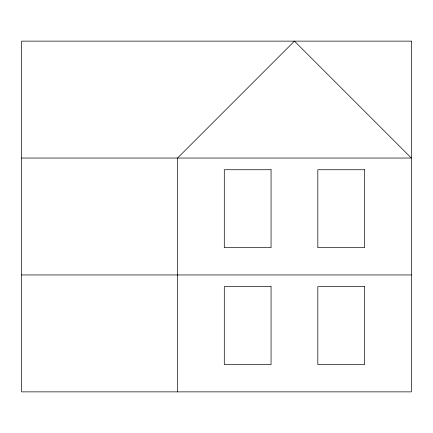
<?xml version="1.0" encoding="UTF-8"?>
<svg xmlns="http://www.w3.org/2000/svg" width="433" height="433" viewBox="0 0 433 433"><rect width="100%" height="100%" fill="white"/><g stroke="black" fill="none" stroke-linecap="round" stroke-linejoin="round"><path stroke-width="0.65" d="M21.65 158.045L411.35 158.045L294.44 41.135L177.53 158.045L177.53 391.865M21.65 274.955L411.35 274.955M411.35 41.135L21.65 41.135L21.65 391.865L411.35 391.865L411.35 41.135M271.058 169.736L224.294 169.736L224.294 247.676L271.058 247.676L271.058 169.736M364.586 169.736L317.822 169.736L317.822 247.676L364.586 247.676L364.586 169.736M271.058 286.646L224.294 286.646L224.294 364.586L271.058 364.586L271.058 286.646M364.586 286.646L317.822 286.646L317.822 364.586L364.586 364.586L364.586 286.646"/></g></svg>
